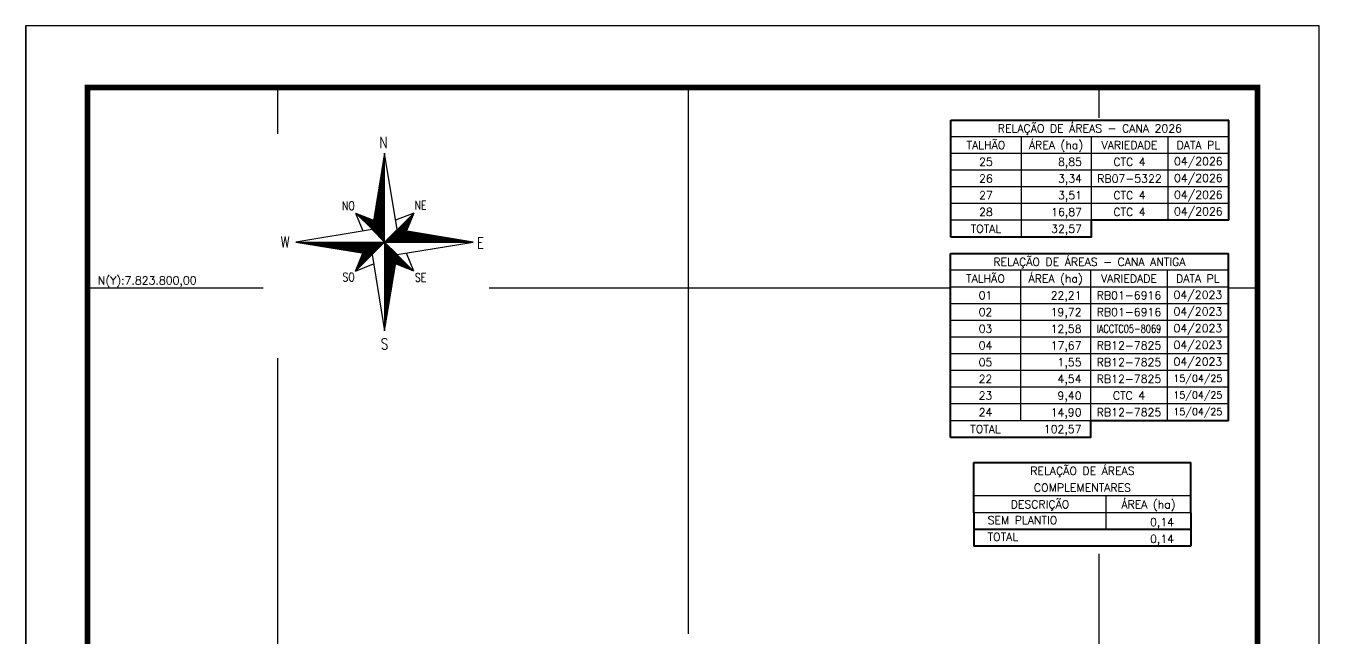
# Model space of a CAD drawing. Extents: x 733786 to 736936, y 7819983 to 7824438.
# Drawn here: x 733786 to 736936, y 7822947 to 7824438 of the extents above; entities that cross this region are included whole.
import ezdxf
from ezdxf.enums import TextEntityAlignment as Align

# ---------------------------------------------------------------- set-up
doc = ezdxf.new("R2010")
doc.units = 0
doc.linetypes.add('LIN0', pattern=[0])
for name, color, linetype in [('MALHA', 8, 'Continuous'), ('MARGEM', 5, 'Continuous'), ('QUADRO_DE_AREAS_CANA_2026', 7, 'Continuous'), ('QUADRO_DE_AREAS_CANA_ANTIGA', 7, 'Continuous'), ('QUADRO_DE_AREAS_COMPLEMENTARES', 7, 'Continuous'), ('SETA_NORTE', 3, 'Continuous')]:
    doc.layers.add(name, color=color, linetype=linetype)
doc.styles.add('ROMANS', font='romans')
doc.styles.add('Simplex', font='simplex.shx')

# ---------------------------------------------------------------- blocks, each defined once
blk = doc.blocks.new('A$C309442C0')
at = {"layer": 'SETA_NORTE', "linetype": 'Continuous'}
h = blk.add_hatch(dxfattribs=at)
h.set_pattern_fill('ANSI31', color=256, scale=0.1375, angle=-90, style=0)
h.set_pattern_definition([(315, (-215853.3434, 13873.16845), (0.3086963042, 0.3086963042), [])])
h.paths.add_polyline_path([(73.5, 97.4), (74.7, 104.9), (60, 110.8)])
h = blk.add_hatch(dxfattribs=at)
h.set_pattern_fill('ANSI31', color=256, scale=0.1375, angle=180, style=0)
h.set_pattern_definition([(225, (13869.59828, 216024.21475), (0.3086963042, -0.3086963042), [])])
h.paths.add_polyline_path([(93.8, 97.4), (101.4, 96.2), (107.3, 110.8)])
h = blk.add_hatch(dxfattribs=at)
h.set_pattern_fill('ANSI31', color=256, scale=0.1375, style=0)
h.set_pattern_definition([(45, (-13702.2971, -215849.77324), (-0.3086963042, 0.3086963042), [])])
h.paths.add_polyline_path([(73.5, 77), (65.9, 78.3), (60, 63.6)])
h = blk.add_hatch(dxfattribs=at)
h.set_pattern_fill('ANSI31', color=256, scale=0.1375, angle=90, style=0)
h.set_pattern_definition([(135, (216020.6446, -13698.72693), (-0.3086963042, -0.3086963042), [])])
h.paths.add_polyline_path([(93.8, 77), (92.6, 69.5), (107.3, 63.6)])
for p, q in [((83.4, 157.5), (83.7, 157.8)), ((83.5, 158.3), (83.7, 158.4)), ((83.6, 159), (83.7, 159.1)), ((81.3, 145.3), (83.7, 147.6)), ((81.5, 146.1), (83.7, 148.2)), ((81.6, 146.8), (83.7, 148.9)), ((81.7, 147.6), (83.7, 149.5)), ((81.8, 148.3), (83.7, 150.1)), ((82, 149.1), (83.7, 150.8)), ((82.1, 149.9), (83.7, 151.4)), ((82.2, 150.6), (83.7, 152.1)), ((82.3, 151.4), (83.7, 152.7)), ((82.5, 152.2), (83.7, 153.3)), ((82.6, 152.9), (83.7, 154)), ((82.7, 153.7), (83.7, 154.6)), ((82.9, 154.4), (83.7, 155.2)), ((83, 155.2), (83.7, 155.9)), ((83.1, 156), (83.7, 156.5)), ((83.2, 156.7), (83.7, 157.2)), ((79.2, 132.3), (83.7, 136.8)), ((79.3, 133.1), (83.7, 137.4)), ((79.5, 133.8), (83.7, 138)), ((79.6, 134.6), (83.7, 138.7)), ((79.7, 135.4), (83.7, 139.3)), ((79.8, 136.1), (83.7, 140)), ((80, 136.9), (83.7, 140.6)), ((80.1, 137.7), (83.7, 141.2)), ((80.2, 138.4), (83.7, 141.9)), ((80.3, 139.2), (83.7, 142.5)), ((80.5, 139.9), (83.7, 143.1)), ((80.6, 140.7), (83.7, 143.8)), ((80.7, 141.5), (83.7, 144.4)), ((80.8, 142.2), (83.7, 145)), ((81, 143), (83.7, 145.7)), ((81.1, 143.8), (83.7, 146.3)), ((81.2, 144.5), (83.7, 147)), ((77.2, 120.1), (83.7, 126.6)), ((77.3, 120.9), (83.7, 127.2)), ((77.4, 121.6), (83.7, 127.8)), ((77.6, 122.4), (83.7, 128.5)), ((77.7, 123.2), (83.7, 129.1)), ((77.8, 123.9), (83.7, 129.8)), ((78, 124.7), (83.7, 130.4)), ((78.1, 125.5), (83.7, 131)), ((78.2, 126.2), (83.7, 131.7)), ((78.3, 127), (83.7, 132.3)), ((78.5, 127.7), (83.7, 132.9)), ((78.6, 128.5), (83.7, 133.6)), ((78.7, 129.3), (83.7, 134.2)), ((78.8, 130), (83.7, 134.9)), ((79, 130.8), (83.7, 135.5)), ((79.1, 131.6), (83.7, 136.1)), ((75.1, 107.2), (83.7, 115.7)), ((75.2, 107.9), (83.7, 116.4)), ((75.3, 108.7), (83.7, 117)), ((75.4, 109.4), (83.7, 117.7)), ((75.6, 110.2), (83.7, 118.3)), ((75.7, 111), (83.7, 118.9)), ((75.8, 111.7), (83.7, 119.6)), ((75.9, 112.5), (83.7, 120.2)), ((76.1, 113.3), (83.7, 120.8)), ((76.2, 114), (83.7, 121.5)), ((76.3, 114.8), (83.7, 122.1)), ((76.4, 115.5), (83.7, 122.8)), ((76.6, 116.3), (83.7, 123.4)), ((76.7, 117.1), (83.7, 124)), ((76.8, 117.8), (83.7, 124.7)), ((76.9, 118.6), (83.7, 125.3)), ((77.1, 119.4), (83.7, 125.9)), ((60, 110.8), (74.7, 104.9)), ((60, 110.8), (65.9, 96.2)), ((73.5, 97.3), (83.7, 107.5)), ((73.6, 98), (83.7, 108.1)), ((73.7, 98.8), (83.7, 108.7)), ((73.8, 99.5), (83.7, 109.4)), ((73.8, 97), (83.7, 106.8)), ((73.9, 100.3), (83.7, 110)), ((74.1, 101.1), (83.7, 110.6)), ((74.2, 101.8), (83.7, 111.3)), ((74.2, 96.7), (83.7, 106.2)), ((74.3, 102.6), (83.7, 111.9)), ((74.4, 103.3), (83.7, 112.6)), ((74.5, 96.4), (83.7, 105.6)), ((74.6, 104.1), (83.7, 113.2)), ((74.7, 104.9), (83.7, 113.8)), ((74.8, 105.6), (83.7, 114.5)), ((74.9, 106.4), (83.7, 115.1)), ((107.3, 110.8), (92.6, 104.9)), ((107.3, 110.8), (101.4, 96.2)), ((74.8, 96.1), (83.7, 104.9)), ((75.1, 95.7), (83.7, 104.3)), ((75.4, 95.4), (83.7, 103.6)), ((75.8, 95.1), (83.7, 103)), ((76.1, 94.8), (83.7, 102.4)), ((76.4, 94.5), (83.7, 101.7)), ((76.7, 94.2), (83.7, 101.1)), ((77, 93.8), (83.7, 100.5)), ((77.4, 93.5), (83.7, 99.8)), ((77.7, 93.2), (83.7, 99.2)), ((78, 92.9), (83.7, 98.5)), ((78.3, 92.6), (83.7, 97.9)), ((78.6, 92.2), (83.7, 97.3)), ((78.9, 91.9), (83.7, 96.6)), ((79.3, 91.6), (83.7, 96)), ((79.6, 91.3), (83.7, 95.4)), ((79.9, 91), (83.7, 94.7)), ((83.8, 87.2), (94, 97.4)), ((84.4, 87.2), (94.5, 97.3)), ((85.1, 87.2), (95.1, 97.2)), ((85.7, 87.2), (95.6, 97.1)), ((86.3, 87.2), (96.2, 97)), ((87, 87.2), (96.7, 96.9)), ((87.6, 87.2), (97.2, 96.9)), ((88.3, 87.2), (97.8, 96.8)), ((88.9, 87.2), (98.3, 96.7)), ((89.5, 87.2), (98.9, 96.6)), ((90.2, 87.2), (99.4, 96.5)), ((90.8, 87.2), (100, 96.4)), ((91.4, 87.2), (100.5, 96.3)), ((92.1, 87.2), (101.1, 96.2)), ((92.7, 87.2), (101.6, 96.1)), ((93.4, 87.2), (102.2, 96)), ((94, 87.2), (102.7, 96)), ((94.6, 87.2), (103.3, 95.9)), ((95.3, 87.2), (103.8, 95.8)), ((95.9, 87.2), (104.4, 95.7)), ((96.5, 87.2), (104.9, 95.6)), ((97.2, 87.2), (105.5, 95.5)), ((97.8, 87.2), (106, 95.4)), ((98.4, 87.2), (106.5, 95.3)), ((99.1, 87.2), (107.1, 95.2)), ((99.7, 87.2), (107.6, 95.1)), ((100.4, 87.2), (108.2, 95.1)), ((101, 87.2), (108.7, 95)), ((101.6, 87.2), (109.3, 94.9)), ((102.3, 87.2), (109.8, 94.8)), ((102.9, 87.2), (110.4, 94.7)), ((103.5, 87.2), (110.9, 94.6)), ((104.2, 87.2), (111.5, 94.5)), ((11.8, 87.2), (11.8, 87.2)), ((12.3, 87.1), (12.4, 87.2)), ((12.9, 87), (13.1, 87.2)), ((13.4, 86.9), (13.7, 87.2)), ((14, 86.8), (14.4, 87.2)), ((14.5, 86.7), (15, 87.2)), ((15.1, 86.6), (15.6, 87.2)), ((15.6, 86.6), (16.3, 87.2)), ((16.2, 86.5), (16.9, 87.2)), ((16.7, 86.4), (17.5, 87.2)), ((17.2, 86.3), (18.2, 87.2)), ((17.8, 86.2), (18.8, 87.2)), ((18.3, 86.1), (19.5, 87.2)), ((18.9, 86), (20.1, 87.2)), ((19.4, 85.9), (20.7, 87.2)), ((20, 85.8), (21.4, 87.2)), ((20.5, 85.7), (22, 87.2)), ((21.1, 85.7), (22.6, 87.2)), ((21.6, 85.6), (23.3, 87.2)), ((22.2, 85.5), (23.9, 87.2)), ((22.7, 85.4), (24.6, 87.2)), ((23.3, 85.3), (25.2, 87.2)), ((23.8, 85.2), (25.8, 87.2)), ((24.4, 85.1), (26.5, 87.2)), ((24.9, 85), (27.1, 87.2)), ((25.5, 84.9), (27.7, 87.2)), ((26, 84.8), (28.4, 87.2)), ((26.5, 84.8), (29, 87.2)), ((27.1, 84.7), (29.6, 87.2)), ((27.6, 84.6), (30.3, 87.2)), ((28.2, 84.5), (30.9, 87.2)), ((28.7, 84.4), (31.6, 87.2)), ((29.3, 84.3), (32.2, 87.2)), ((29.8, 84.2), (32.8, 87.2)), ((30.4, 84.1), (33.5, 87.2)), ((30.9, 84), (34.1, 87.2)), ((31.5, 83.9), (34.7, 87.2)), ((32, 83.9), (35.4, 87.2)), ((32.6, 83.8), (36, 87.2)), ((33.1, 83.7), (36.7, 87.2)), ((33.7, 83.6), (37.3, 87.2)), ((34.2, 83.5), (37.9, 87.2)), ((34.7, 83.4), (38.6, 87.2)), ((35.3, 83.3), (39.2, 87.2)), ((35.8, 83.2), (39.8, 87.2)), ((36.4, 83.1), (40.5, 87.2)), ((36.9, 83), (41.1, 87.2)), ((37.5, 83), (41.8, 87.2)), ((38, 82.9), (42.4, 87.2)), ((38.6, 82.8), (43, 87.2)), ((39.1, 82.7), (43.7, 87.2)), ((39.7, 82.6), (44.3, 87.2)), ((40.2, 82.5), (44.9, 87.2)), ((40.8, 82.4), (45.6, 87.2)), ((41.3, 82.3), (46.2, 87.2)), ((41.9, 82.2), (46.8, 87.2)), ((42.4, 82.1), (47.5, 87.2)), ((43, 82.1), (48.1, 87.2)), ((43.5, 82), (48.8, 87.2)), ((44, 81.9), (49.4, 87.2)), ((44.6, 81.8), (50, 87.2)), ((45.1, 81.7), (50.7, 87.2)), ((45.7, 81.6), (51.3, 87.2)), ((46.2, 81.5), (51.9, 87.2)), ((46.8, 81.4), (52.6, 87.2)), ((47.3, 81.3), (53.2, 87.2)), ((47.9, 81.2), (53.9, 87.2)), ((48.4, 81.2), (54.5, 87.2)), ((49, 81.1), (55.1, 87.2)), ((49.5, 81), (55.8, 87.2)), ((50.1, 80.9), (56.4, 87.2)), ((50.6, 80.8), (57, 87.2)), ((51.2, 80.7), (57.7, 87.2)), ((51.7, 80.6), (58.3, 87.2)), ((52.3, 80.5), (59, 87.2)), ((52.8, 80.4), (59.6, 87.2)), ((53.3, 80.3), (60.2, 87.2)), ((53.9, 80.3), (60.9, 87.2)), ((54.4, 80.2), (61.5, 87.2)), ((55, 80.1), (62.1, 87.2)), ((55.5, 80), (62.8, 87.2)), ((56.1, 79.9), (63.4, 87.2)), ((56.6, 79.8), (64, 87.2)), ((57.2, 79.7), (64.7, 87.2)), ((57.7, 79.6), (65.3, 87.2)), ((58.3, 79.5), (66, 87.2)), ((58.8, 79.4), (66.6, 87.2)), ((59.4, 79.4), (67.2, 87.2)), ((59.9, 79.3), (67.9, 87.2)), ((83.7, 87.2), (60, 63.6)), ((60.5, 79.2), (68.5, 87.2)), ((61, 79.1), (69.1, 87.2)), ((61.5, 79), (69.8, 87.2)), ((62.1, 78.9), (70.4, 87.2)), ((62.6, 78.8), (71.1, 87.2)), ((63.2, 78.7), (71.7, 87.2)), ((63.7, 78.6), (72.3, 87.2)), ((64.3, 78.5), (73, 87.2)), ((64.8, 78.4), (73.6, 87.2)), ((65.4, 78.4), (74.2, 87.2)), ((65.9, 78.3), (74.9, 87.2)), ((66.5, 78.2), (75.5, 87.2)), ((67, 78.1), (76.2, 87.2)), ((67.6, 78), (76.8, 87.2)), ((68.1, 77.9), (77.4, 87.2)), ((68.7, 77.8), (78.1, 87.2)), ((69.2, 77.7), (78.7, 87.2)), ((69.8, 77.6), (79.3, 87.2)), ((70.3, 77.5), (80, 87.2)), ((70.8, 77.5), (80.6, 87.2)), ((71.4, 77.4), (81.2, 87.2)), ((71.9, 77.3), (81.9, 87.2)), ((72.5, 77.2), (82.5, 87.2)), ((73, 77.1), (83.2, 87.2)), ((80.2, 90.7), (83.7, 94.1)), ((80.5, 90.3), (83.7, 93.4)), ((80.9, 90), (83.7, 92.8)), ((81.2, 89.7), (83.7, 92.2)), ((81.5, 89.4), (83.7, 91.5)), ((81.8, 89.1), (83.7, 90.9)), ((82.1, 88.7), (83.7, 90.3)), ((82.4, 88.4), (83.7, 89.6)), ((82.8, 88.1), (83.7, 89)), ((83.1, 87.8), (83.7, 88.4)), ((83.4, 87.5), (83.7, 87.7)), ((83.7, 87.1), (83.7, 87.1)), ((83.7, 86.4), (84, 86.8)), ((83.7, 85.8), (84.4, 86.5)), ((83.7, 85.2), (84.7, 86.2)), ((83.7, 84.5), (85, 85.9)), ((83.7, 83.9), (85.3, 85.6)), ((83.7, 83.3), (85.6, 85.2)), ((83.7, 82.6), (86, 84.9)), ((83.7, 82), (86.3, 84.6)), ((83.7, 81.3), (86.6, 84.3)), ((104.8, 87.2), (112, 94.4)), ((105.5, 87.2), (112.6, 94.3)), ((106.1, 87.2), (113.1, 94.2)), ((106.7, 87.2), (113.7, 94.1)), ((107.4, 87.2), (114.2, 94.1)), ((108, 87.2), (114.8, 94)), ((108.6, 87.2), (115.3, 93.9)), ((109.3, 87.2), (115.8, 93.8)), ((109.9, 87.2), (116.4, 93.7)), ((110.6, 87.2), (116.9, 93.6)), ((111.2, 87.2), (117.5, 93.5)), ((111.8, 87.2), (118, 93.4)), ((112.5, 87.2), (118.6, 93.3)), ((113.1, 87.2), (119.1, 93.2)), ((113.7, 87.2), (119.7, 93.2)), ((114.4, 87.2), (120.2, 93.1)), ((115, 87.2), (120.8, 93)), ((115.6, 87.2), (121.3, 92.9)), ((116.3, 87.2), (121.9, 92.8)), ((116.9, 87.2), (122.4, 92.7)), ((117.6, 87.2), (123, 92.6)), ((118.2, 87.2), (123.5, 92.5)), ((118.8, 87.2), (124, 92.4)), ((119.5, 87.2), (124.6, 92.3)), ((120.1, 87.2), (125.1, 92.3)), ((120.7, 87.2), (125.7, 92.2)), ((121.4, 87.2), (126.2, 92.1)), ((122, 87.2), (126.8, 92)), ((122.7, 87.2), (127.3, 91.9)), ((123.3, 87.2), (127.9, 91.8)), ((123.9, 87.2), (128.4, 91.7)), ((124.6, 87.2), (129, 91.6)), ((125.2, 87.2), (129.5, 91.5)), ((125.8, 87.2), (130.1, 91.4)), ((126.5, 87.2), (130.6, 91.4)), ((127.1, 87.2), (131.2, 91.3)), ((127.8, 87.2), (131.7, 91.2)), ((128.4, 87.2), (132.3, 91.1)), ((129, 87.2), (132.8, 91)), ((129.7, 87.2), (133.3, 90.9)), ((130.3, 87.2), (133.9, 90.8)), ((130.9, 87.2), (134.4, 90.7)), ((131.6, 87.2), (135, 90.6)), ((132.2, 87.2), (135.5, 90.5)), ((132.8, 87.2), (136.1, 90.5)), ((133.5, 87.2), (136.6, 90.4)), ((134.1, 87.2), (137.2, 90.3)), ((134.8, 87.2), (137.7, 90.2)), ((135.4, 87.2), (138.3, 90.1)), ((136, 87.2), (138.8, 90)), ((136.7, 87.2), (139.4, 89.9)), ((137.3, 87.2), (139.9, 89.8)), ((137.9, 87.2), (140.5, 89.7)), ((138.6, 87.2), (141, 89.6)), ((139.2, 87.2), (141.6, 89.6)), ((139.9, 87.2), (142.1, 89.5)), ((140.5, 87.2), (142.6, 89.4)), ((141.1, 87.2), (143.2, 89.3)), ((141.8, 87.2), (143.7, 89.2)), ((142.4, 87.2), (144.3, 89.1)), ((143, 87.2), (144.8, 89)), ((143.7, 87.2), (145.4, 88.9)), ((144.3, 87.2), (145.9, 88.8)), ((144.9, 87.2), (146.5, 88.7)), ((145.6, 87.2), (147, 88.7)), ((146.2, 87.2), (147.6, 88.6)), ((146.9, 87.2), (148.1, 88.5)), ((147.5, 87.2), (148.7, 88.4)), ((148.1, 87.2), (149.2, 88.3)), ((148.8, 87.2), (149.8, 88.2)), ((149.4, 87.2), (150.3, 88.1)), ((150, 87.2), (150.8, 88)), ((150.7, 87.2), (151.4, 87.9)), ((151.3, 87.2), (151.9, 87.8)), ((152, 87.2), (152.5, 87.8)), ((152.6, 87.2), (153, 87.7)), ((153.2, 87.2), (153.6, 87.6)), ((153.9, 87.2), (154.1, 87.5)), ((154.5, 87.2), (154.7, 87.4)), ((155.1, 87.2), (155.2, 87.3)), ((60, 63.6), (65.9, 78.3)), ((83.7, 80.7), (86.9, 84)), ((83.7, 80.1), (87.2, 83.6)), ((83.7, 79.4), (87.5, 83.3)), ((83.7, 78.8), (87.9, 83)), ((83.7, 78.2), (88.2, 82.7)), ((83.7, 77.5), (88.5, 82.4)), ((83.7, 76.9), (88.8, 82.1)), ((83.7, 76.2), (89.1, 81.7)), ((83.7, 75.6), (89.5, 81.4)), ((83.7, 75), (89.8, 81.1)), ((83.7, 74.3), (90.1, 80.8)), ((83.7, 73.7), (90.4, 80.5)), ((83.7, 73.1), (90.7, 80.1)), ((83.7, 72.4), (91, 79.8)), ((83.7, 71.8), (91.4, 79.5)), ((83.7, 71.2), (91.7, 79.2)), ((83.7, 70.5), (92, 78.9)), ((83.7, 69.9), (92.3, 78.5)), ((83.7, 69.2), (92.6, 78.2)), ((83.7, 68.6), (93, 77.9)), ((83.7, 68), (93.3, 77.6)), ((83.7, 67.3), (93.6, 77.3)), ((83.7, 66.7), (93.8, 76.9)), ((83.7, 66.1), (93.7, 76.1)), ((83.7, 65.4), (93.6, 75.3)), ((83.7, 64.8), (93.4, 74.6)), ((83.7, 64.1), (93.3, 73.8)), ((107.3, 63.6), (101.4, 78.3)), ((60, 63.6), (74.7, 69.5)), ((83.7, 63.5), (93.2, 73)), ((83.7, 62.9), (93.1, 72.3)), ((83.7, 62.2), (92.9, 71.5)), ((83.7, 61.6), (92.8, 70.8)), ((83.7, 61), (92.7, 70)), ((83.7, 60.3), (92.6, 69.2)), ((83.7, 59.7), (92.4, 68.5)), ((83.7, 59), (92.3, 67.7)), ((83.7, 58.4), (92.2, 66.9)), ((83.7, 57.8), (92.1, 66.2)), ((83.7, 57.1), (91.9, 65.4)), ((83.7, 56.5), (91.8, 64.7)), ((83.7, 55.9), (91.7, 63.9)), ((83.7, 55.2), (91.6, 63.1)), ((107.3, 63.6), (92.6, 69.5)), ((83.7, 54.6), (91.4, 62.4)), ((83.7, 54), (91.3, 61.6)), ((83.7, 53.3), (91.2, 60.8)), ((83.7, 52.7), (91.1, 60.1)), ((83.7, 52), (90.9, 59.3)), ((83.7, 51.4), (90.8, 58.6)), ((83.7, 50.8), (90.7, 57.8)), ((83.7, 50.1), (90.5, 57)), ((83.7, 49.5), (90.4, 56.3)), ((83.7, 48.9), (90.3, 55.5)), ((83.7, 48.2), (90.2, 54.7)), ((83.7, 47.6), (90, 54)), ((83.7, 46.9), (89.9, 53.2)), ((83.7, 46.3), (89.8, 52.5)), ((83.7, 45.7), (89.7, 51.7)), ((83.7, 45), (89.5, 50.9)), ((83.7, 44.4), (89.4, 50.2)), ((83.7, 43.8), (89.3, 49.4)), ((83.7, 43.1), (89.2, 48.6)), ((83.7, 42.5), (89, 47.9)), ((83.7, 41.8), (88.9, 47.1)), ((83.7, 41.2), (88.8, 46.3)), ((83.7, 40.6), (88.7, 45.6)), ((83.7, 39.9), (88.5, 44.8)), ((83.7, 39.3), (88.4, 44.1)), ((83.7, 38.7), (88.3, 43.3)), ((83.7, 38), (88.2, 42.5)), ((83.7, 37.4), (88, 41.8)), ((83.7, 36.8), (87.9, 41)), ((83.7, 36.1), (87.8, 40.2)), ((83.7, 35.5), (87.7, 39.5)), ((83.7, 34.8), (87.5, 38.7)), ((83.7, 34.2), (87.4, 38)), ((83.7, 33.6), (87.3, 37.2)), ((83.7, 32.9), (87.2, 36.4)), ((83.7, 32.3), (87, 35.7)), ((83.7, 31.7), (86.9, 34.9)), ((83.7, 31), (86.8, 34.1)), ((83.7, 30.4), (86.7, 33.4)), ((83.7, 29.7), (86.5, 32.6)), ((83.7, 29.1), (86.4, 31.9)), ((83.7, 28.5), (86.3, 31.1)), ((83.7, 27.8), (86.2, 30.3)), ((83.7, 27.2), (86, 29.6)), ((83.7, 26.6), (85.9, 28.8)), ((83.7, 25.9), (85.8, 28)), ((83.7, 25.3), (85.6, 27.3)), ((83.7, 24.6), (85.5, 26.5)), ((83.7, 24), (85.4, 25.8)), ((83.7, 23.4), (85.3, 25)), ((83.7, 22.7), (85.1, 24.2)), ((83.7, 22.1), (85, 23.5)), ((83.7, 21.5), (84.9, 22.7)), ((83.7, 20.8), (84.8, 21.9)), ((83.7, 20.2), (84.6, 21.2)), ((83.7, 19.6), (84.5, 20.4)), ((83.7, 18.9), (84.4, 19.7)), ((83.7, 18.3), (84.3, 18.9)), ((83.7, 17.6), (84.1, 18.1)), ((83.7, 17), (84, 17.4)), ((83.7, 16.4), (83.9, 16.6)), ((83.7, 15.7), (83.8, 15.8))]:
    blk.add_line(p, q, dxfattribs=at)
blk.add_lwpolyline([(93.8, 77), (155.7, 87.2), (93.8, 97.4), (83.7, 159.3), (73.5, 97.4), (11.6, 87.2), (73.5, 77), (83.7, 15.1)], close=True, dxfattribs=at)
for points in [[(83.7, 87.2), (83.7, 159.3)], [(83.7, 87.2), (73.5, 97.4)], [(83.7, 87.2), (93.8, 97.4)], [(11.6, 87.2), (155.7, 87.2)], [(83.7, 87.2), (73.5, 77)], [(83.7, 87.2), (93.8, 77)], [(83.7, 87.2), (83.7, 15.1)]]:
    blk.add_lwpolyline(points, dxfattribs=at)
at = {"layer": 'SETA_NORTE', "color": 7, "lineweight": 30, "style": 'ROMANS', "width": 0.8}
for s, height, p in [('N ', 8.94, (79.5, 163.6)), ('NO', 6.88, (49.1, 113.2)), ('NE', 6.87, (108, 113.7)), ('W', 8.94, (-0.7, 82.9)), ('E', 8.94, (158.6, 82.1)), ('SO', 6.88, (49.5, 55.3)), ('SE', 6.87, (108.3, 55)), ('S', 8.94, (80.6, 0))]:
    blk.add_text(s, height=height, dxfattribs=at).set_placement(p)

msp = doc.modelspace()

# ---------------------------------------------------------------- linework, layer by layer
at = {"layer": 'MALHA', "linetype": 'ByBlock'}
for points in [[(734400, 7824175.5), (734400, 7824288.4)], [(735400, 7822957.1), (735400, 7824288.4)], [(736400, 7824214.6), (736400, 7824288.4)], [(733935.9, 7823800), (734363.9, 7823800)], [(734914.3, 7823800), (736036.8, 7823800)], [(736714.9, 7823800), (736785.9, 7823800)], [(734400, 7822709.7), (734400, 7823628.5)], [(736400, 7822497.6), (736400, 7823151.9)]]:
    msp.add_lwpolyline(points, dxfattribs=at)
at = {"layer": 'MARGEM', "color": 174, "linetype": 'LIN0'}
msp.add_line((733785.9, 7819983.4), (733785.9, 7824438.4), dxfattribs=at)
at = {"layer": 'MARGEM', "color": 174, "linetype": 'LIN0', "flags": 128}
msp.add_lwpolyline([(736935.9, 7819983.4), (736935.9, 7824438.4), (733785.9, 7824438.4), (733785.9, 7819983.4)], close=True, dxfattribs=at)
at = {"layer": 'MARGEM', "color": 174, "linetype": 'LIN0', "const_width": 13.6, "flags": 128}
msp.add_lwpolyline([(736785.9, 7820485), (736785.9, 7824288.4), (733935.9, 7824288.4), (733935.9, 7820485)], close=True, dxfattribs=at)
at = {"layer": 'QUADRO_DE_AREAS_CANA_2026', "color": 174, "linetype": 'ByBlock', "lineweight": 40}
for p, q in [((736039, 7823923.8), (736039, 7824208.8)), ((736039, 7824208.8), (736716.1, 7824208.8)), ((736716.1, 7823964.6), (736716.1, 7824208.8))]:
    msp.add_line(p, q, dxfattribs=at)
at = {"layer": 'QUADRO_DE_AREAS_CANA_2026', "linetype": 'Continuous'}
for p, q in [((736716.1, 7824168.1), (736039, 7824168.1)), ((736209.8, 7824168.1), (736209.8, 7823923.8)), ((736380.6, 7824168.1), (736380.6, 7823964.6)), ((736567.4, 7824168.1), (736567.4, 7823964.6)), ((736716.1, 7824086.7), (736039, 7824086.7)), ((736716.1, 7824046), (736039, 7824046)), ((736716.1, 7824005.3), (736039, 7824005.3)), ((736380.6, 7823964.6), (736039, 7823964.6))]:
    msp.add_line(p, q, dxfattribs=at)
at = {"layer": 'QUADRO_DE_AREAS_CANA_2026', "color": 174, "linetype": 'Continuous'}
msp.add_line((736716.1, 7824127.4), (736039, 7824127.4), dxfattribs=at)
at = {"layer": 'QUADRO_DE_AREAS_CANA_2026', "color": 174, "linetype": 'ByBlock', "lineweight": 40}
msp.add_lwpolyline([(736716.1, 7823964.6), (736380.6, 7823964.6), (736380.6, 7823923.8), (736039, 7823923.8)], dxfattribs=at)
at = {"layer": 'QUADRO_DE_AREAS_CANA_ANTIGA', "color": 174, "linetype": 'ByBlock', "lineweight": 40}
for p, q in [((736037.9, 7823883.6), (736714.9, 7823883.6)), ((736037.9, 7823435.7), (736037.9, 7823883.6)), ((736714.9, 7823476.4), (736714.9, 7823883.6))]:
    msp.add_line(p, q, dxfattribs=at)
at = {"layer": 'QUADRO_DE_AREAS_CANA_ANTIGA', "linetype": 'Continuous'}
for p, q in [((736714.9, 7823842.9), (736037.9, 7823842.9)), ((736208.7, 7823842.9), (736208.7, 7823476.4)), ((736379.4, 7823842.9), (736379.4, 7823476.4)), ((736566.2, 7823842.9), (736566.2, 7823476.4)), ((736714.9, 7823761.4), (736037.9, 7823761.4)), ((736714.9, 7823720.7), (736037.9, 7823720.7)), ((736714.9, 7823680), (736037.9, 7823680)), ((736714.9, 7823639.3), (736037.9, 7823639.3)), ((736714.9, 7823598.6), (736037.9, 7823598.6)), ((736714.9, 7823557.9), (736037.9, 7823557.9)), ((736714.9, 7823517.2), (736037.9, 7823517.2)), ((736379.4, 7823476.4), (736037.9, 7823476.4))]:
    msp.add_line(p, q, dxfattribs=at)
at = {"layer": 'QUADRO_DE_AREAS_CANA_ANTIGA', "color": 174, "linetype": 'Continuous'}
msp.add_line((736714.9, 7823802.1), (736037.9, 7823802.1), dxfattribs=at)
at = {"layer": 'QUADRO_DE_AREAS_CANA_ANTIGA', "color": 174, "linetype": 'ByBlock', "lineweight": 40}
msp.add_lwpolyline([(736714.9, 7823476.4), (736379.4, 7823476.4), (736379.4, 7823435.7), (736037.9, 7823435.7)], dxfattribs=at)
at = {"layer": 'QUADRO_DE_AREAS_COMPLEMENTARES', "color": 174, "linetype": 'ByBlock', "lineweight": 40}
for p, q in [((736095.2, 7823252.3), (736095.2, 7823374.4)), ((736095.2, 7823374.4), (736623.6, 7823374.4)), ((736623.6, 7823252.3), (736623.6, 7823374.4)), ((736095.2, 7823252.3), (736095.2, 7823170.9)), ((736623.6, 7823252.3), (736623.6, 7823170.9)), ((736623.6, 7823211.6), (736095.2, 7823211.6)), ((736623.6, 7823170.9), (736095.2, 7823170.9))]:
    msp.add_line(p, q, dxfattribs=at)
at = {"layer": 'QUADRO_DE_AREAS_COMPLEMENTARES', "linetype": 'Continuous'}
for p, q in [((736623.6, 7823293), (736095.2, 7823293)), ((736416.8, 7823293), (736416.8, 7823211.6)), ((736623.6, 7823252.3), (736095.2, 7823252.3))]:
    msp.add_line(p, q, dxfattribs=at)

# ---------------------------------------------------------------- block references
at = {"layer": 'SETA_NORTE', "linetype": 'ByBlock', "xscale": 3, "yscale": 3, "zscale": 3}
msp.add_blockref('A$C309442C0', (734408.7, 7823650), dxfattribs=at)

# ---------------------------------------------------------------- texts
at = {"layer": 'MALHA', "style": 'Simplex'}
msp.add_text('N(Y):7.823.800,00', height=19.5, dxfattribs=at).set_placement((733961.2, 7823802.5), align=Align.BOTTOM_LEFT)
at = {"layer": 'QUADRO_DE_AREAS_CANA_2026', "linetype": 'Continuous', "style": 'Simplex'}
for s, p in [('RELAÇÃO DE ÁREAS - CANA 2026', (736377.6, 7824188.5)), ('TALHÃO', (736124.4, 7824147.8)), ('ÁREA (ha)', (736295.2, 7824147.8)), ('VARIEDADE', (736474, 7824147.8)), ('DATA PL', (736641.8, 7824147.8)), ('25', (736124.4, 7824107)), ('CTC 4', (736474, 7824107)), ('04/2026', (736641.7, 7824108.4)), ('26', (736124.4, 7824066.3)), ('RB07-5322', (736474, 7824066.3)), ('04/2026', (736641.7, 7824067.7)), ('27', (736124.4, 7824025.6)), ('CTC 4', (736474, 7824025.6)), ('04/2026', (736641.7, 7824026.9)), ('28', (736124.4, 7823984.9)), ('CTC 4', (736474, 7823984.9)), ('04/2026', (736641.7, 7823986.2)), ('TOTAL', (736124.4, 7823944.2))]:
    msp.add_text(s, height=19.5, dxfattribs=at).set_placement(p, align=Align.MIDDLE_CENTER)
for s, p in [('8,85', (736358.4, 7824097.2)), ('3,34', (736358.4, 7824056.5)), ('3,51', (736358.4, 7824015.8)), ('16,87', (736358.4, 7823975.1)), ('32,57', (736358.4, 7823934.3))]:
    msp.add_text(s, height=19.5, dxfattribs=at).set_placement(p, align=Align.RIGHT)
at = {"layer": 'QUADRO_DE_AREAS_CANA_ANTIGA', "linetype": 'Continuous', "style": 'Simplex'}
for s, height, p in [('RELAÇÃO DE ÁREAS - CANA ANTIGA', 19.5, (736376.4, 7823863.2)), ('TALHÃO', 19.5, (736123.3, 7823822.5)), ('ÁREA (ha)', 19.5, (736294.1, 7823822.5)), ('VARIEDADE', 19.5, (736472.8, 7823822.5)), ('DATA PL', 19.5, (736640.6, 7823822.5)), ('01', 19.5, (736123.3, 7823781.8)), ('RB01-6916', 19.5, (736472.8, 7823781.8)), ('04/2023', 19.5, (736640.6, 7823783.1)), ('02', 19.5, (736123.3, 7823741.1)), ('RB01-6916', 19.5, (736472.8, 7823741.1)), ('04/2023', 19.5, (736640.6, 7823742.4)), ('03', 19.5, (736123.3, 7823700.4)), ('04/2023', 19.5, (736640.6, 7823701.7)), ('04', 19.5, (736123.3, 7823659.7)), ('RB12-7825', 19.5, (736472.8, 7823659.7)), ('04/2023', 19.5, (736640.6, 7823661)), ('05', 19.5, (736123.3, 7823618.9)), ('RB12-7825', 19.5, (736472.8, 7823618.9)), ('04/2023', 19.5, (736640.6, 7823620.3)), ('22', 19.5, (736123.3, 7823578.2)), ('RB12-7825', 19.5, (736472.8, 7823578.2)), ('15/04/25', 17, (736640.6, 7823579.5)), ('23', 19.5, (736123.3, 7823537.5)), ('CTC 4', 19.5, (736472.8, 7823537.5)), ('15/04/25', 17, (736640.6, 7823538.8)), ('24', 19.5, (736123.3, 7823496.8)), ('RB12-7825', 19.5, (736472.8, 7823496.8)), ('15/04/25', 17, (736640.6, 7823498.1)), ('TOTAL', 19.5, (736123.3, 7823456.1))]:
    msp.add_text(s, height=height, dxfattribs=at).set_placement(p, align=Align.MIDDLE_CENTER)
for s, p in [('22,21', (736357.2, 7823771.9)), ('19,72', (736357.2, 7823731.2)), ('12,58', (736357.2, 7823690.5)), ('17,67', (736357.2, 7823649.8)), ('1,55', (736357.2, 7823609.1)), ('4,54', (736357.2, 7823568.4)), ('9,40', (736357.2, 7823527.7)), ('14,90', (736357.2, 7823487)), ('102,57', (736357.2, 7823446.2))]:
    msp.add_text(s, height=19.5, dxfattribs=at).set_placement(p, align=Align.RIGHT)
at = {"layer": 'QUADRO_DE_AREAS_CANA_ANTIGA', "linetype": 'Continuous', "style": 'Simplex', "width": 0.75}
msp.add_text('IACCTC05-8069', height=19.5, dxfattribs=at).set_placement((736472.8, 7823700.4), align=Align.MIDDLE_CENTER)
at = {"layer": 'QUADRO_DE_AREAS_COMPLEMENTARES', "linetype": 'Continuous', "style": 'Simplex'}
for s, p in [('RELAÇÃO DE ÁREAS', (736359.4, 7823354.1)), ('COMPLEMENTARES', (736359.4, 7823313.3)), ('DESCRIÇÃO', (736256, 7823272.6)), ('ÁREA (ha)', (736520.2, 7823272.6))]:
    msp.add_text(s, height=19.5, dxfattribs=at).set_placement(p, align=Align.MIDDLE_CENTER)
for s, p in [('SEM PLANTIO', (736128.5, 7823233.9)), ('TOTAL', (736128.5, 7823193.2))]:
    msp.add_text(s, height=19.5, dxfattribs=at).set_placement(p, align=Align.MIDDLE_LEFT)
for p in [(736582.5, 7823219.5), (736582.5, 7823178.7)]:
    msp.add_text('0,14', height=19.5, dxfattribs=at).set_placement(p, align=Align.RIGHT)

doc.saveas('drawing.dxf')
